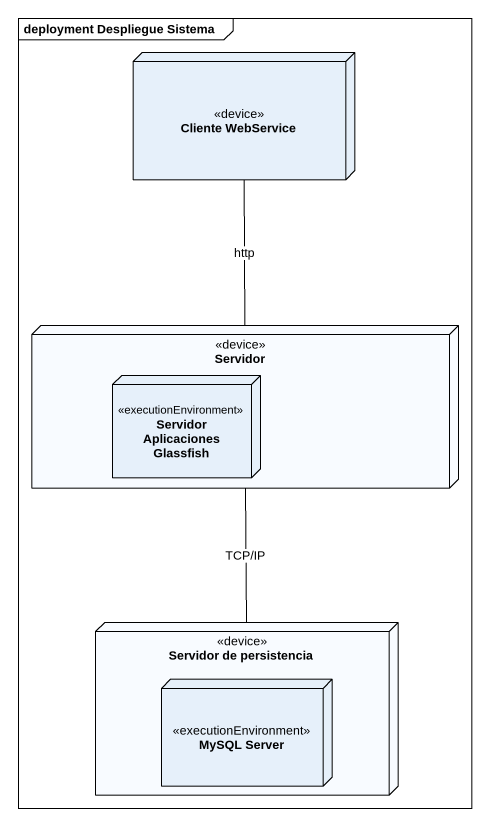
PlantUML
@startuml
mainframe deployment Despliegue Sistema
node "Cliente WebService" as Cliente_WebService <<device>>
node Servidor <<device>> {
  node "Servidor Aplicaciones Glassfish" as Servidor_Aplicaciones <<executionEnvironment>>
}
node "Servidor de persistencia" as Servidor_de_persistencia <<device>> {
  node "MySQL Server" as MySQL_Server <<executionEnvironment>>
}
Cliente_WebService -- Servidor : http
Servidor -- Servidor_de_persistencia : TCP/IP
@enduml
